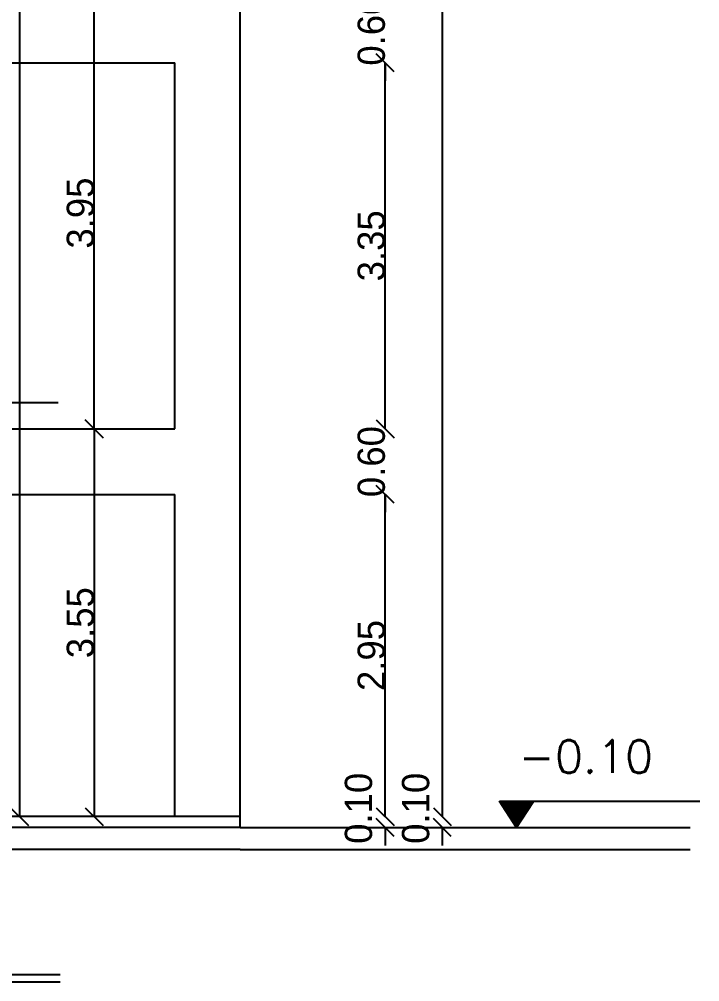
# Model space of a CAD drawing. Extents: x 151242 to 151523, y 158752 to 159354.
# Drawn here: x 151391.87 to 151398.1, y 159155.44 to 159164.26 of the extents above; entities that cross this region are included whole.
import ezdxf

# ---------------------------------------------------------------- set-up
doc = ezdxf.new("R2010")
doc.units = 0
doc.header["$LTSCALE"] = 3
doc.header["$MEASUREMENT"] = 0
doc.header["$PDMODE"] = 2
doc.header["$PDSIZE"] = 0.03
doc.linetypes.add('AUSGEZOGEN', pattern=[0])
doc.layers.get('0').update_dxf_attribs({"linetype": 'CONTINUOUS'})
doc.layers.get('DEFPOINTS').update_dxf_attribs({"linetype": 'CONTINUOUS'})
for name, color, linetype in [('3', 4, 'CONTINUOUS'), ('6', 2, 'CONTINUOUS'), ('EBENE0', 7, 'AUSGEZOGEN'), ('TEXTS', 1, 'CONTINUOUS')]:
    doc.layers.add(name, color=color, linetype=linetype)
doc.layers.add('LAND CORNERS', color=255, linetype='CONTINUOUS', lineweight=25)
doc.styles.add('ROMANS', font='romans.shx')
doc.dimstyles.new('mais 1-100 plan', dxfattribs={"dimtxt": 0.25, "dimasz": 0.1635000000000001, "dimexe": 0.18, "dimexo": 0.0625, "dimgap": 0, "dimtad": 1, "dimzin": 0, "dimdsep": 46, "dimtxsty": 'Standard', "dimblk": 'OBLIQUE', "dimcen": 0, "dimse1": 1, "dimse2": 1, "dimclrd": 8, "dimclrt": 4, "dimadec": 0, "dimazin": 0, "dimtfac": 1, "dimtix": 1, "dimtofl": 0, "dimtmove": 0, "dimatfit": 3, "dimldrblk": 'OBLIQUE', "dimfxl": 0.18, "dimtolj": 1, "dimtzin": 0, "dimarcsym": 0})

# ---------------------------------------------------------------- blocks, each defined once
blk = doc.blocks.new('_OBLIQUE')
at = {"color": 0, "linetype": 'ByBlock'}
blk.add_line((-0.5, -0.5), (0.5, 0.5), dxfattribs=at)
blk = doc.blocks.new('*D482')
at = {"layer": 'DEFPOINTS', "color": 0, "transparency": 16777216}
for p in [(151392.6026215514, 159160.5065275457), (151392.5550063567, 159156.9565275456), (151392.6026215514, 159156.9565275456)]:
    blk.add_point(p, dxfattribs=at)
at = {"layer": 'LAND CORNERS', "color": 8, "lineweight": -2, "transparency": 16777216}
blk.add_line((151392.5550063567, 159160.5065275457), (151392.5550063567, 159156.9565275456), dxfattribs=at)
at = {"layer": 'LAND CORNERS', "color": 8, "lineweight": -2, "transparency": 16777216, "xscale": 0.1635000000000001, "yscale": 0.1635000000000001, "zscale": 0.1635000000000001}
for p, rotation in [((151392.5550063567, 159160.5065275457), 90), ((151392.5550063567, 159156.9565275456), 270)]:
    blk.add_blockref('_OBLIQUE', p, dxfattribs=dict(at, rotation=rotation))
at = {"layer": 'LAND CORNERS', "color": 4, "transparency": 16777216, "insert": (151392.4300063567, 159158.7315275457), "char_height": 0.25, "attachment_point": 5, "rotation": 90}
blk.add_mtext('\\A1;3.55', dxfattribs=at)
blk = doc.blocks.new('*D483')
at = {"layer": 'DEFPOINTS', "color": 0, "transparency": 16777216}
for p in [(151392.5550063567, 159164.4565275456), (151392.5550063567, 159164.4565275456), (151392.5550063567, 159160.5065275457)]:
    blk.add_point(p, dxfattribs=at)
at = {"layer": 'LAND CORNERS', "color": 8, "lineweight": -2, "transparency": 16777216}
blk.add_line((151392.5550063567, 159160.5065275457), (151392.5550063567, 159164.4565275456), dxfattribs=at)
at = {"layer": 'LAND CORNERS', "color": 8, "lineweight": -2, "transparency": 16777216, "xscale": 0.1635000000000001, "yscale": 0.1635000000000001, "zscale": 0.1635000000000001}
for p, rotation in [((151392.5550063567, 159164.4565275456), 90), ((151392.5550063567, 159160.5065275457), 270)]:
    blk.add_blockref('_OBLIQUE', p, dxfattribs=dict(at, rotation=rotation))
at = {"layer": 'LAND CORNERS', "color": 4, "transparency": 16777216, "insert": (151392.4300063567, 159162.4815275457), "char_height": 0.25, "attachment_point": 5, "rotation": 90}
blk.add_mtext('\\A1;3.95', dxfattribs=at)
blk = doc.blocks.new('*D487')
at = {"layer": 'DEFPOINTS', "color": 0, "transparency": 16777216}
for p in [(151391.9036985133, 159176.2065275456), (151391.8713882026, 159156.9565275456), (151391.9036985133, 159156.9565275456)]:
    blk.add_point(p, dxfattribs=at)
at = {"layer": 'LAND CORNERS', "color": 8, "lineweight": -2, "transparency": 16777216}
blk.add_line((151391.8713882026, 159176.2065275456), (151391.8713882026, 159156.9565275456), dxfattribs=at)
at = {"layer": 'LAND CORNERS', "color": 8, "lineweight": -2, "transparency": 16777216, "xscale": 0.1635000000000001, "yscale": 0.1635000000000001, "zscale": 0.1635000000000001}
for p, rotation in [((151391.8713882026, 159176.2065275456), 90), ((151391.8713882026, 159156.9565275456), 270)]:
    blk.add_blockref('_OBLIQUE', p, dxfattribs=dict(at, rotation=rotation))
at = {"layer": 'LAND CORNERS', "color": 4, "transparency": 16777216, "insert": (151391.7463882025, 159166.5815275457), "char_height": 0.25, "attachment_point": 5, "rotation": 90}
blk.add_mtext('\\A1;19.25', dxfattribs=at)
blk = doc.blocks.new('*D488')
at = {"layer": 'DEFPOINTS', "color": 0, "transparency": 16777216}
for p in [(151394.2088008389, 159159.9065275457), (151395.2197567232, 159159.9065275457), (151394.2088008389, 159156.9565275456)]:
    blk.add_point(p, dxfattribs=at)
at = {"layer": 'LAND CORNERS', "color": 8, "lineweight": -2, "transparency": 16777216}
blk.add_line((151395.2197567232, 159156.9565275456), (151395.2197567232, 159159.9065275457), dxfattribs=at)
at = {"layer": 'LAND CORNERS', "color": 8, "lineweight": -2, "transparency": 16777216, "xscale": 0.1635000000000001, "yscale": 0.1635000000000001, "zscale": 0.1635000000000001}
for p, rotation in [((151395.2197567232, 159159.9065275457), 90), ((151395.2197567232, 159156.9565275456), 270)]:
    blk.add_blockref('_OBLIQUE', p, dxfattribs=dict(at, rotation=rotation))
at = {"layer": 'LAND CORNERS', "color": 4, "transparency": 16777216, "insert": (151395.0947567231, 159158.4315275457), "char_height": 0.25, "attachment_point": 5, "rotation": 90}
blk.add_mtext('\\A1;2.95', dxfattribs=at)
blk = doc.blocks.new('*D489')
at = {"layer": 'DEFPOINTS', "color": 0, "transparency": 16777216}
for p in [(151394.2088008389, 159160.5065275457), (151395.2197567232, 159160.5065275457), (151394.2088008389, 159159.9065275457)]:
    blk.add_point(p, dxfattribs=at)
at = {"layer": 'LAND CORNERS', "color": 8, "lineweight": -2, "transparency": 16777216}
for p, q in [((151395.2197567232, 159160.5065275457), (151395.2197567232, 159160.6700275457)), ((151395.2197567232, 159159.9065275457), (151395.2197567232, 159159.7430275457))]:
    blk.add_line(p, q, dxfattribs=at)
at = {"layer": 'LAND CORNERS', "color": 8, "lineweight": -2, "transparency": 16777216, "xscale": 0.1635000000000001, "yscale": 0.1635000000000001, "zscale": 0.1635000000000001}
for p, rotation in [((151395.2197567232, 159160.5065275457), 270), ((151395.2197567232, 159159.9065275457), 90)]:
    blk.add_blockref('_OBLIQUE', p, dxfattribs=dict(at, rotation=rotation))
at = {"layer": 'LAND CORNERS', "color": 4, "transparency": 16777216, "insert": (151395.0947567231, 159160.2065275457), "char_height": 0.25, "attachment_point": 5, "rotation": 90}
blk.add_mtext('\\A1;0.60', dxfattribs=at)
blk = doc.blocks.new('*D490')
at = {"layer": 'DEFPOINTS', "color": 0, "transparency": 16777216}
for p in [(151394.2088008389, 159163.8565275457), (151395.2197567232, 159163.8565275457), (151394.2088008389, 159160.5065275457)]:
    blk.add_point(p, dxfattribs=at)
at = {"layer": 'LAND CORNERS', "color": 8, "lineweight": -2, "transparency": 16777216}
blk.add_line((151395.2197567232, 159160.5065275457), (151395.2197567232, 159163.8565275457), dxfattribs=at)
at = {"layer": 'LAND CORNERS', "color": 8, "lineweight": -2, "transparency": 16777216, "xscale": 0.1635000000000001, "yscale": 0.1635000000000001, "zscale": 0.1635000000000001}
for p, rotation in [((151395.2197567232, 159163.8565275457), 90), ((151395.2197567232, 159160.5065275457), 270)]:
    blk.add_blockref('_OBLIQUE', p, dxfattribs=dict(at, rotation=rotation))
at = {"layer": 'LAND CORNERS', "color": 4, "transparency": 16777216, "insert": (151395.0947567231, 159162.1815275457), "char_height": 0.25, "attachment_point": 5, "rotation": 90}
blk.add_mtext('\\A1;3.35', dxfattribs=at)
blk = doc.blocks.new('*D491')
at = {"layer": 'DEFPOINTS', "color": 0, "transparency": 16777216}
for p in [(151394.2088008389, 159164.4565275457), (151395.2197567232, 159164.4565275457), (151394.2088008389, 159163.8565275457)]:
    blk.add_point(p, dxfattribs=at)
at = {"layer": 'LAND CORNERS', "color": 8, "lineweight": -2, "transparency": 16777216}
for p, q in [((151395.2197567232, 159164.4565275457), (151395.2197567232, 159164.6200275457)), ((151395.2197567232, 159163.8565275457), (151395.2197567232, 159163.6930275457))]:
    blk.add_line(p, q, dxfattribs=at)
at = {"layer": 'LAND CORNERS', "color": 8, "lineweight": -2, "transparency": 16777216, "xscale": 0.1635000000000001, "yscale": 0.1635000000000001, "zscale": 0.1635000000000001}
for p, rotation in [((151395.2197567232, 159164.4565275457), 270), ((151395.2197567232, 159163.8565275457), 90)]:
    blk.add_blockref('_OBLIQUE', p, dxfattribs=dict(at, rotation=rotation))
at = {"layer": 'LAND CORNERS', "color": 4, "transparency": 16777216, "insert": (151395.0947567231, 159164.1565275457), "char_height": 0.25, "attachment_point": 5, "rotation": 90}
blk.add_mtext('\\A1;0.60', dxfattribs=at)
blk = doc.blocks.new('*D498')
at = {"layer": 'DEFPOINTS', "color": 0, "transparency": 16777216}
for p in [(151395.2197567231, 159182.5165274156), (151395.2197567232, 159156.9565275456), (151395.7435238662, 159156.9565275456)]:
    blk.add_point(p, dxfattribs=at)
at = {"layer": 'LAND CORNERS', "color": 8, "lineweight": -2, "transparency": 16777216}
blk.add_line((151395.7435238662, 159182.5165274156), (151395.7435238662, 159156.9565275456), dxfattribs=at)
at = {"layer": 'LAND CORNERS', "color": 8, "lineweight": -2, "transparency": 16777216, "xscale": 0.1635000000000001, "yscale": 0.1635000000000001, "zscale": 0.1635000000000001}
for p, rotation in [((151395.7435238662, 159182.5165274156), 90), ((151395.7435238662, 159156.9565275456), 270)]:
    blk.add_blockref('_OBLIQUE', p, dxfattribs=dict(at, rotation=rotation))
at = {"layer": 'LAND CORNERS', "color": 4, "transparency": 16777216, "insert": (151395.6185238662, 159169.7365274807), "char_height": 0.25, "attachment_point": 5, "rotation": 90}
blk.add_mtext('\\A1;25.56', dxfattribs=at)

msp = doc.modelspace()

# ---------------------------------------------------------------- hatches: boundary and pattern name
at = {"layer": 'TEXTS'}
h = msp.add_hatch(dxfattribs=at)
h.set_pattern_fill('ANSI31', color=0, scale=0.03)
h.set_pattern_definition([(45, (-367.3085145423829, 3.733641431899741), (-0.002651650429449553, 0.002651650429449553), [])])
h.paths.add_polyline_path([(151396.5792194312, 159157.0945435906), (151396.2689915519, 159157.0965275456), (151396.4227695056, 159156.8565275456)])

# ---------------------------------------------------------------- linework, layer by layer
at = {"layer": '6'}
for p, q in [((151386.9259004598, 159155.5102770149), (151392.2443147615, 159155.5102770149)), ((151386.9259004598, 159155.4447037309), (151392.2443147615, 159155.4447037309))]:
    msp.add_line(p, q, dxfattribs=at)
at = {"layer": 'EBENE0', "color": 3, "linetype": 'AUSGEZOGEN'}
for p, q in [((151393.8922083389, 159156.9565275456), (151393.8922083389, 159175.9032782881)), ((151393.8922083389, 159156.9565275456), (151393.8922083389, 159175.9032782881)), ((151389.4922083389, 159163.8565275457), (151393.2922083389, 159163.8565275457)), ((151389.4922083389, 159163.8565275457), (151393.2922083389, 159163.8565275457)), ((151393.2922083389, 159160.5065275457), (151393.2922083389, 159163.8565275457)), ((151393.2922083389, 159160.5065275457), (151393.2922083389, 159163.8565275457)), ((151393.8922083389, 159156.9565275456), (151393.8922083389, 159163.386975706)), ((151393.8922083389, 159156.8565275456), (151393.8922083389, 159163.386975706)), ((151389.4922083389, 159160.5065275457), (151393.2922083389, 159160.5065275457)), ((151389.4922083389, 159160.5065275457), (151393.2922083389, 159160.5065275457)), ((151389.4922083389, 159159.9065275457), (151393.2922083389, 159159.9065275457)), ((151389.4922083389, 159159.9065275457), (151393.2922083389, 159159.9065275457)), ((151393.2922083389, 159156.9565275456), (151393.2922083389, 159159.9065275457)), ((151393.2922083389, 159156.9565275456), (151393.2922083389, 159159.9065275457)), ((151393.2922083389, 159156.9565275456), (151393.2922083389, 159159.3065275456)), ((151393.2922083389, 159156.9565275456), (151393.2922083389, 159159.3065275456))]:
    msp.add_line(p, q, dxfattribs=at)
at = {"layer": 'EBENE0', "color": 1, "linetype": 'AUSGEZOGEN'}
for p, q in [((151393.8922083389, 159156.9565275456), (151384.4922083389, 159156.9565275456)), ((151393.8922083389, 159156.8565275456), (151384.4922083389, 159156.8565275456)), ((151393.8922083389, 159156.8565275456), (151398.0156772001, 159156.8565275456)), ((151393.8922083389, 159156.8565275456), (151398.0156772001, 159156.8565275456)), ((151394.5022083389, 159156.8565275456), (151396.1686817492, 159156.8565275456)), ((151394.5022083389, 159156.8565275456), (151396.1686817492, 159156.8565275456)), ((151394.5022083389, 159156.8565275456), (151396.1686817492, 159156.8565275456)), ((151394.5022083389, 159156.8565275456), (151396.1686817492, 159156.8565275456)), ((151393.8922083389, 159156.6565275457), (151384.4922083389, 159156.6565275457)), ((151393.8922083389, 159156.6565275457), (151398.0156772001, 159156.6565275457))]:
    msp.add_line(p, q, dxfattribs=at)
at = {"layer": 'LAND CORNERS', "color": 8}
for p, q in [((151395.2197567232, 159156.9565275456), (151395.2197567232, 159157.1200275456)), ((151395.2197567232, 159156.8565275456), (151395.2197567232, 159156.6930275456)), ((151395.7435238662, 159156.8565275456), (151395.7435238662, 159156.6930275456))]:
    msp.add_line(p, q, dxfattribs=at)
at = {"layer": 'TEXTS', "color": 0}
for p, q in [((151390.3911869649, 159160.7465275457), (151392.224371965, 159160.7465275457)), ((151396.4227695056, 159156.8565275456), (151396.2689915519, 159157.0965275456)), ((151396.2689915519, 159157.0965275456), (151398.102176552, 159157.0965275456)), ((151396.4227695056, 159156.8565275456), (151396.5792194312, 159157.0945435906))]:
    msp.add_line(p, q, dxfattribs=at)

# ---------------------------------------------------------------- block references
at = {"layer": 'LAND CORNERS', "color": 8, "xscale": 0.1635000000000001, "yscale": 0.1635000000000001, "zscale": 0.1635000000000001}
for p, rotation in [((151395.2197567232, 159156.9565275456), 270), ((151395.2197567232, 159156.8565275456), 90), ((151395.7435238662, 159156.8565275456), 90)]:
    msp.add_blockref('_OBLIQUE', p, dxfattribs=dict(at, rotation=rotation))

# ---------------------------------------------------------------- texts
at = {"layer": '3', "color": 7, "linetype": 'Continuous', "style": 'ROMANS'}
msp.add_text('-0.10', height=0.3, dxfattribs=at).set_placement((151396.4407101636, 159157.3565721865))
at = {"layer": 'LAND CORNERS', "color": 4, "char_height": 0.25, "attachment_point": 5, "rotation": 90}
for insert in [(151394.9770938299, 159157.0325358228), (151395.5008609729, 159157.0325358228)]:
    msp.add_mtext('\\A1;0.10', dxfattribs=dict(at, insert=insert))

# ---------------------------------------------------------------- dimensions: what is measured, and where the dimension line sits
at = {"layer": 'LAND CORNERS'}
dim = msp.add_linear_dim(base=(151395.7435238662, 159156.9565275456), p1=(151395.2197567231, 159182.5165274156), p2=(151395.2197567232, 159156.9565275456), angle=90, dimstyle='mais 1-100 plan', override={"dimfxlon": 1, "dimarcsym": 1}, dxfattribs=at)
dim.commit()
dim.dimension.update_dxf_attribs({"geometry": '*D498', "text_midpoint": (151395.6185238662, 159169.7365274807)})
for p1, p2, distance, picture, middle in [((151391.9036985133, 159176.2065275456), (151391.9036985133, 159156.9565275456), -0.03231031072209589, '*D487', (151391.7463882025, 159166.5815275457)), ((151394.2088008389, 159163.8565275457), (151394.2088008389, 159164.4565275457), -1.0109558842959814, '*D491', (151395.0947567231, 159164.1565275457)), ((151392.5550063567, 159160.5065275457), (151392.5550063567, 159164.4565275456), 0, '*D483', (151392.4300063567, 159162.4815275457)), ((151394.2088008389, 159160.5065275457), (151394.2088008389, 159163.8565275457), -1.0109558842959814, '*D490', (151395.0947567231, 159162.1815275457)), ((151394.2088008389, 159159.9065275457), (151394.2088008389, 159160.5065275457), -1.0109558842959814, '*D489', (151395.0947567231, 159160.2065275457)), ((151392.6026215514, 159160.5065275457), (151392.6026215514, 159156.9565275456), -0.04761519469320774, '*D482', (151392.4300063567, 159158.7315275457)), ((151394.2088008389, 159156.9565275456), (151394.2088008389, 159159.9065275457), -1.0109558842959814, '*D488', (151395.0947567231, 159158.4315275457))]:
    dim = msp.add_aligned_dim(p1=p1, p2=p2, distance=distance, dimstyle='mais 1-100 plan', override={"dimfxlon": 1, "dimarcsym": 1}, dxfattribs=at)
    dim.commit()
    dim.dimension.update_dxf_attribs({"geometry": picture, "text_midpoint": middle})

doc.saveas('drawing.dxf')
